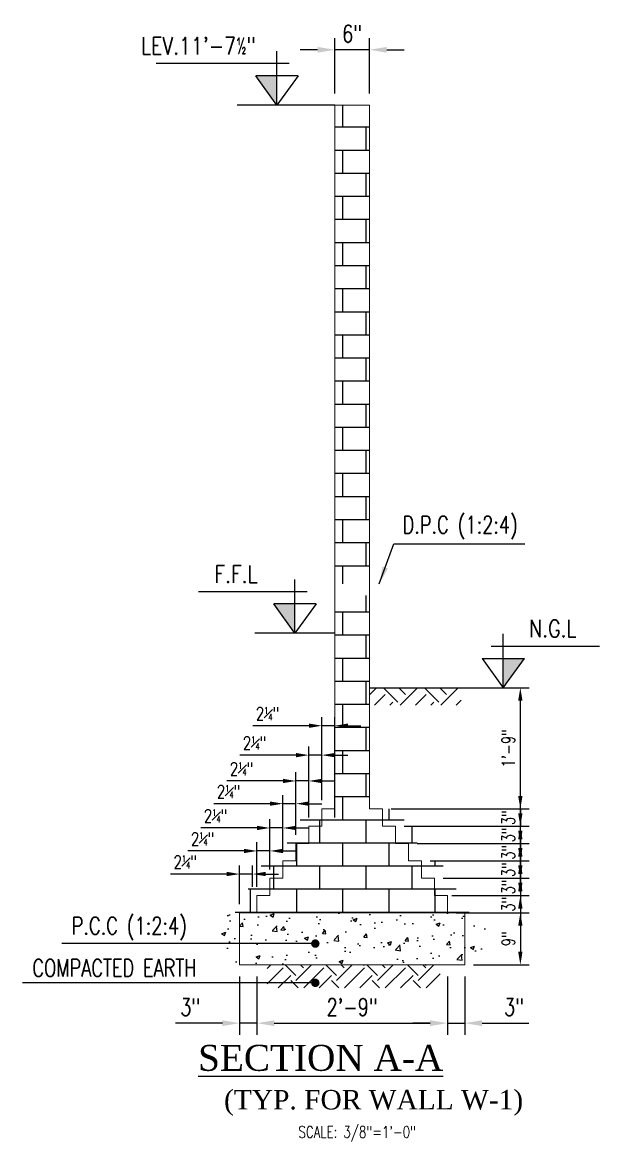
# Model space of a CAD drawing. Header units: inches. Extents: x 295786 to 300745, y 68261 to 70432.
# Drawn here: x 297515.7 to 297615.7, y 69562.4 to 69756.3 of the extents above; entities that cross this region are included whole.
import ezdxf

# ---------------------------------------------------------------- set-up
doc = ezdxf.new("R2010")
doc.units = ezdxf.units.IN
doc.header["$MEASUREMENT"] = 0
for name, color, linetype in [('A-TYP-DIM', 1, 'Continuous'), ('A-TYP-H-TEXT', 2, 'Continuous'), ('A-TYP-ST-LEVEL', 1, 'Continuous'), ('DIM', 7, 'Continuous'), ('HT', 9, 'Continuous')]:
    doc.layers.add(name, color=color, linetype=linetype)
doc.layers.add('Layer1', color=3, linetype='Continuous', lineweight=9)
doc.styles.add('HADINGS', font='times.ttf')
doc.styles.add('rizwan', font='romans.shx', dxfattribs={"width": 0.75})
doc.styles.add('STYLE4', font='romans.shx')
doc.dimstyles.new('STYLE-64', dxfattribs={"dimscale": 64, "dimtxt": 0.09375, "dimasz": 0.09375, "dimexe": 0.0625, "dimexo": 0.0625, "dimgap": 0.03125, "dimtad": 1, "dimzin": 3, "dimdsep": 46, "dimlunit": 4, "dimtxsty": 'rizwan', "dimcen": 0.125, "dimdle": 4, "dimclrd": 1, "dimclre": 1, "dimclrt": 2, "dimadec": 0, "dimazin": 0, "dimtfac": 0.5, "dimtix": 1, "dimtmove": 2, "dimatfit": 3, "dimfxl": 0, "dimfrac": 1, "dimtolj": 1, "dimtzin": 3, "dimarcsym": 0})

# ---------------------------------------------------------------- blocks, each defined once
blk = doc.blocks.new('*D49')
at = {"layer": 'Defpoints', "color": 0, "transparency": 16777216}
for p in [(297592.37, 69602.04), (297592.37, 69593.04), (297602.01, 69593.04)]:
    blk.add_point(p, dxfattribs=at)
at = {"layer": 'DIM', "color": 1, "lineweight": -2, "transparency": 16777216}
for p, q in [((297593.87, 69602.04), (297603.51, 69602.04)), ((297602.01, 69599.79), (297602.01, 69595.29)), ((297593.87, 69593.04), (297603.51, 69593.04))]:
    blk.add_line(p, q, dxfattribs=at)
at = {"layer": 'DIM', "color": 1, "transparency": 16777216}
for points in [[(297601.63, 69599.79), (297602.38, 69599.79), (297602.01, 69602.04)], [(297601.63, 69595.29), (297602.38, 69595.29), (297602.01, 69593.04)]]:
    blk.add_solid(points, dxfattribs=at)
at = {"layer": 'DIM', "color": 2, "transparency": 16777216, "insert": (297599.92, 69597.54), "char_height": 2.25, "attachment_point": 5, "rotation": 90, "style": 'rizwan'}
blk.add_mtext('\\A1;9"', dxfattribs=at)
blk = doc.blocks.new('*D50')
at = {"layer": 'Defpoints', "color": 0, "transparency": 16777216}
for p in [(297569.87, 69634.45), (297567.62, 69620.04), (297569.87, 69617.04)]:
    blk.add_point(p, dxfattribs=at)
at = {"layer": 'DIM', "color": 1, "lineweight": -2, "transparency": 16777216}
for p, q in [((297565.37, 69634.45), (297555.63, 69634.45)), ((297567.62, 69621.54), (297567.62, 69635.95)), ((297569.87, 69634.45), (297567.62, 69634.45)), ((297569.87, 69618.54), (297569.87, 69635.95)), ((297572.12, 69634.45), (297574.37, 69634.45))]:
    blk.add_line(p, q, dxfattribs=at)
at = {"layer": 'DIM', "color": 1, "transparency": 16777216}
for points in [[(297565.37, 69634.83), (297565.37, 69634.08), (297567.62, 69634.45)], [(297572.12, 69634.83), (297572.12, 69634.08), (297569.87, 69634.45)]]:
    blk.add_solid(points, dxfattribs=at)
at = {"layer": 'DIM', "color": 2, "transparency": 16777216, "insert": (297558.2, 69636.54), "char_height": 2.25, "attachment_point": 5, "style": 'rizwan'}
blk.add_mtext('\\A1;2{\\H0.500000x;\\S1#4;}"', dxfattribs=at)
blk = doc.blocks.new('*D51')
at = {"layer": 'Defpoints', "color": 0, "transparency": 16777216}
for p in [(297569.87, 69751.54), (297569.87, 69741.98), (297575.87, 69741.98)]:
    blk.add_point(p, dxfattribs=at)
at = {"layer": 'DIM', "color": 1, "lineweight": -2, "transparency": 16777216}
for p, q in [((297569.87, 69743.98), (297569.87, 69753.54)), ((297575.87, 69743.98), (297575.87, 69753.54)), ((297566.87, 69751.54), (297563.87, 69751.54)), ((297575.87, 69751.54), (297569.87, 69751.54)), ((297578.87, 69751.54), (297581.87, 69751.54))]:
    blk.add_line(p, q, dxfattribs=at)
at = {"layer": 'DIM', "color": 1, "transparency": 16777216}
for points in [[(297566.87, 69752.04), (297566.87, 69751.04), (297569.87, 69751.54)], [(297578.87, 69752.04), (297578.87, 69751.04), (297575.87, 69751.54)]]:
    blk.add_solid(points, dxfattribs=at)
at = {"layer": 'DIM', "color": 2, "transparency": 16777216, "insert": (297572.87, 69754.32), "char_height": 3, "attachment_point": 5, "style": 'rizwan'}
blk.add_mtext('\\A1;6"', dxfattribs=at)
blk = doc.blocks.new('*D52')
at = {"layer": 'Defpoints', "color": 0, "transparency": 16777216}
for p in [(297580.37, 69617.04), (297602.01, 69617.04), (297582.62, 69614.04)]:
    blk.add_point(p, dxfattribs=at)
at = {"layer": 'DIM', "color": 1, "lineweight": -2, "transparency": 16777216}
for p, q in [((297602.01, 69619.29), (297602.01, 69621.54)), ((297581.87, 69617.04), (297603.51, 69617.04)), ((297602.01, 69614.04), (297602.01, 69617.04)), ((297584.12, 69614.04), (297603.51, 69614.04)), ((297602.01, 69611.79), (297602.01, 69609.54))]:
    blk.add_line(p, q, dxfattribs=at)
at = {"layer": 'DIM', "color": 1, "transparency": 16777216}
for points in [[(297601.63, 69619.29), (297602.38, 69619.29), (297602.01, 69617.04)], [(297601.63, 69611.79), (297602.38, 69611.79), (297602.01, 69614.04)]]:
    blk.add_solid(points, dxfattribs=at)
at = {"layer": 'DIM', "color": 2, "transparency": 16777216, "insert": (297599.92, 69615.54), "char_height": 2.25, "attachment_point": 5, "rotation": 90, "style": 'rizwan'}
blk.add_mtext('\\A1;3"', dxfattribs=at)
blk = doc.blocks.new('*D53')
at = {"layer": 'Defpoints', "color": 0, "transparency": 16777216}
for p in [(297578.12, 69620.04), (297580.37, 69617.04), (297602.01, 69617.04)]:
    blk.add_point(p, dxfattribs=at)
at = {"layer": 'DIM', "color": 1, "lineweight": -2, "transparency": 16777216}
for p, q in [((297602.01, 69622.29), (297602.01, 69624.54)), ((297579.62, 69620.04), (297603.51, 69620.04)), ((297602.01, 69620.04), (297602.01, 69617.04)), ((297581.87, 69617.04), (297603.51, 69617.04)), ((297602.01, 69614.79), (297602.01, 69612.54))]:
    blk.add_line(p, q, dxfattribs=at)
at = {"layer": 'DIM', "color": 1, "transparency": 16777216}
for points in [[(297601.63, 69622.29), (297602.38, 69622.29), (297602.01, 69620.04)], [(297601.63, 69614.79), (297602.38, 69614.79), (297602.01, 69617.04)]]:
    blk.add_solid(points, dxfattribs=at)
at = {"layer": 'DIM', "color": 2, "transparency": 16777216, "insert": (297599.92, 69618.54), "char_height": 2.25, "attachment_point": 5, "rotation": 90, "style": 'rizwan'}
blk.add_mtext('\\A1;3"', dxfattribs=at)
blk = doc.blocks.new('*D54')
at = {"layer": 'Defpoints', "color": 0, "transparency": 16777216}
for p in [(297580.37, 69641.04), (297602.01, 69641.04), (297578.12, 69620.04)]:
    blk.add_point(p, dxfattribs=at)
at = {"layer": 'DIM', "color": 1, "lineweight": -2, "transparency": 16777216}
for p, q in [((297581.87, 69641.04), (297603.51, 69641.04)), ((297602.01, 69622.29), (297602.01, 69638.79)), ((297579.62, 69620.04), (297603.51, 69620.04))]:
    blk.add_line(p, q, dxfattribs=at)
at = {"layer": 'DIM', "color": 1, "transparency": 16777216}
for points in [[(297601.63, 69638.79), (297602.38, 69638.79), (297602.01, 69641.04)], [(297601.63, 69622.29), (297602.38, 69622.29), (297602.01, 69620.04)]]:
    blk.add_solid(points, dxfattribs=at)
at = {"layer": 'DIM', "color": 2, "transparency": 16777216, "insert": (297599.92, 69630.54), "char_height": 2.25, "attachment_point": 5, "rotation": 90, "style": 'rizwan'}
blk.add_mtext('\\A1;1\'-9"', dxfattribs=at)
blk = doc.blocks.new('*D55')
at = {"layer": 'Defpoints', "color": 0, "transparency": 16777216}
for p in [(297565.37, 69629.36), (297567.62, 69620.04), (297565.37, 69617.04)]:
    blk.add_point(p, dxfattribs=at)
at = {"layer": 'DIM', "color": 1, "lineweight": -2, "transparency": 16777216}
for p, q in [((297565.37, 69618.54), (297565.37, 69630.86)), ((297567.62, 69621.54), (297567.62, 69630.86)), ((297563.12, 69629.36), (297553.38, 69629.36)), ((297567.62, 69629.36), (297565.37, 69629.36)), ((297569.87, 69629.36), (297572.12, 69629.36))]:
    blk.add_line(p, q, dxfattribs=at)
at = {"layer": 'DIM', "color": 1, "transparency": 16777216}
for points in [[(297563.12, 69629.73), (297563.12, 69628.98), (297565.37, 69629.36)], [(297569.87, 69629.73), (297569.87, 69628.98), (297567.62, 69629.36)]]:
    blk.add_solid(points, dxfattribs=at)
at = {"layer": 'DIM', "color": 2, "transparency": 16777216, "insert": (297555.95, 69631.44), "char_height": 2.25, "attachment_point": 5, "style": 'rizwan'}
blk.add_mtext('\\A1;2{\\H0.500000x;\\S1#4;}"', dxfattribs=at)
blk = doc.blocks.new('*D56')
at = {"layer": 'Defpoints', "color": 0, "transparency": 16777216}
for p in [(297582.62, 69614.04), (297588.62, 69611.04), (297602.01, 69611.04)]:
    blk.add_point(p, dxfattribs=at)
at = {"layer": 'DIM', "color": 1, "lineweight": -2, "transparency": 16777216}
for p, q in [((297602.01, 69616.29), (297602.01, 69618.54)), ((297584.12, 69614.04), (297603.51, 69614.04)), ((297602.01, 69614.04), (297602.01, 69611.04)), ((297590.12, 69611.04), (297603.51, 69611.04)), ((297602.01, 69608.79), (297602.01, 69606.54))]:
    blk.add_line(p, q, dxfattribs=at)
at = {"layer": 'DIM', "color": 1, "transparency": 16777216}
for points in [[(297601.63, 69616.29), (297602.38, 69616.29), (297602.01, 69614.04)], [(297601.63, 69608.79), (297602.38, 69608.79), (297602.01, 69611.04)]]:
    blk.add_solid(points, dxfattribs=at)
at = {"layer": 'DIM', "color": 2, "transparency": 16777216, "insert": (297599.92, 69612.54), "char_height": 2.25, "attachment_point": 5, "rotation": 90, "style": 'rizwan'}
blk.add_mtext('\\A1;3"', dxfattribs=at)
blk = doc.blocks.new('*D57')
at = {"layer": 'Defpoints', "color": 0, "transparency": 16777216}
for p in [(297556.37, 69593.04), (297589.37, 69593.04), (297589.37, 69582.93)]:
    blk.add_point(p, dxfattribs=at)
at = {"layer": 'DIM', "color": 1, "lineweight": -2, "transparency": 16777216}
for p, q in [((297556.37, 69591.04), (297556.37, 69580.93)), ((297589.37, 69591.04), (297589.37, 69580.93)), ((297559.37, 69582.93), (297586.37, 69582.93))]:
    blk.add_line(p, q, dxfattribs=at)
at = {"layer": 'DIM', "color": 1, "transparency": 16777216}
for points in [[(297559.37, 69583.43), (297559.37, 69582.43), (297556.37, 69582.93)], [(297586.37, 69583.43), (297586.37, 69582.43), (297589.37, 69582.93)]]:
    blk.add_solid(points, dxfattribs=at)
at = {"layer": 'DIM', "color": 2, "transparency": 16777216, "insert": (297572.87, 69585.71), "char_height": 3, "attachment_point": 5, "style": 'rizwan'}
blk.add_mtext('\\A1;2\'-9"', dxfattribs=at)
blk = doc.blocks.new('*D58')
at = {"layer": 'Defpoints', "color": 0, "transparency": 16777216}
for p in [(297565.37, 69624.88), (297565.37, 69617.04), (297563.12, 69614.04)]:
    blk.add_point(p, dxfattribs=at)
at = {"layer": 'DIM', "color": 1, "lineweight": -2, "transparency": 16777216}
for p, q in [((297560.87, 69624.88), (297551.13, 69624.88)), ((297563.12, 69615.54), (297563.12, 69626.38)), ((297565.37, 69624.88), (297563.12, 69624.88)), ((297565.37, 69618.54), (297565.37, 69626.38)), ((297567.62, 69624.88), (297569.87, 69624.88))]:
    blk.add_line(p, q, dxfattribs=at)
at = {"layer": 'DIM', "color": 1, "transparency": 16777216}
for points in [[(297560.87, 69625.26), (297560.87, 69624.51), (297563.12, 69624.88)], [(297567.62, 69625.26), (297567.62, 69624.51), (297565.37, 69624.88)]]:
    blk.add_solid(points, dxfattribs=at)
at = {"layer": 'DIM', "color": 2, "transparency": 16777216, "insert": (297553.7, 69626.97), "char_height": 2.25, "attachment_point": 5, "style": 'rizwan'}
blk.add_mtext('\\A1;2{\\H0.500000x;\\S1#4;}"', dxfattribs=at)
blk = doc.blocks.new('*D59')
at = {"layer": 'Defpoints', "color": 0, "transparency": 16777216}
for p in [(297584.87, 69611.04), (297588.62, 69608.04), (297602.01, 69608.04)]:
    blk.add_point(p, dxfattribs=at)
at = {"layer": 'DIM', "color": 1, "lineweight": -2, "transparency": 16777216}
for p, q in [((297602.01, 69613.29), (297602.01, 69615.54)), ((297586.37, 69611.04), (297603.51, 69611.04)), ((297602.01, 69611.04), (297602.01, 69608.04)), ((297590.12, 69608.04), (297603.51, 69608.04)), ((297602.01, 69605.79), (297602.01, 69603.54))]:
    blk.add_line(p, q, dxfattribs=at)
at = {"layer": 'DIM', "color": 1, "transparency": 16777216}
for points in [[(297601.63, 69613.29), (297602.38, 69613.29), (297602.01, 69611.04)], [(297601.63, 69605.79), (297602.38, 69605.79), (297602.01, 69608.04)]]:
    blk.add_solid(points, dxfattribs=at)
at = {"layer": 'DIM', "color": 2, "transparency": 16777216, "insert": (297599.92, 69609.54), "char_height": 2.25, "attachment_point": 5, "rotation": 90, "style": 'rizwan'}
blk.add_mtext('\\A1;3"', dxfattribs=at)
blk = doc.blocks.new('*D60')
at = {"layer": 'Defpoints', "color": 0, "transparency": 16777216}
for p in [(297587.12, 69608.04), (297588.62, 69605.04), (297602.01, 69605.04)]:
    blk.add_point(p, dxfattribs=at)
at = {"layer": 'DIM', "color": 1, "lineweight": -2, "transparency": 16777216}
for p, q in [((297602.01, 69610.29), (297602.01, 69612.54)), ((297588.62, 69608.04), (297603.51, 69608.04)), ((297602.01, 69608.04), (297602.01, 69605.04)), ((297590.12, 69605.04), (297603.51, 69605.04)), ((297602.01, 69602.79), (297602.01, 69600.54))]:
    blk.add_line(p, q, dxfattribs=at)
at = {"layer": 'DIM', "color": 1, "transparency": 16777216}
for points in [[(297601.63, 69610.29), (297602.38, 69610.29), (297602.01, 69608.04)], [(297601.63, 69602.79), (297602.38, 69602.79), (297602.01, 69605.04)]]:
    blk.add_solid(points, dxfattribs=at)
at = {"layer": 'DIM', "color": 2, "transparency": 16777216, "insert": (297599.92, 69606.54), "char_height": 2.25, "attachment_point": 5, "rotation": 90, "style": 'rizwan'}
blk.add_mtext('\\A1;3"', dxfattribs=at)
blk = doc.blocks.new('*D61')
at = {"layer": 'Defpoints', "color": 0, "transparency": 16777216}
for p in [(297589.37, 69605.04), (297589.37, 69602.04), (297602.01, 69602.04)]:
    blk.add_point(p, dxfattribs=at)
at = {"layer": 'DIM', "color": 1, "lineweight": -2, "transparency": 16777216}
for p, q in [((297602.01, 69607.29), (297602.01, 69609.54)), ((297590.87, 69605.04), (297603.51, 69605.04)), ((297602.01, 69605.04), (297602.01, 69602.04)), ((297590.87, 69602.04), (297603.51, 69602.04)), ((297602.01, 69599.79), (297602.01, 69597.54))]:
    blk.add_line(p, q, dxfattribs=at)
at = {"layer": 'DIM', "color": 1, "transparency": 16777216}
for points in [[(297601.63, 69607.29), (297602.38, 69607.29), (297602.01, 69605.04)], [(297601.63, 69599.79), (297602.38, 69599.79), (297602.01, 69602.04)]]:
    blk.add_solid(points, dxfattribs=at)
at = {"layer": 'DIM', "color": 2, "transparency": 16777216, "insert": (297599.92, 69603.54), "char_height": 2.25, "attachment_point": 5, "rotation": 90, "style": 'rizwan'}
blk.add_mtext('\\A1;3"', dxfattribs=at)
blk = doc.blocks.new('*D62')
at = {"layer": 'Defpoints', "color": 0, "transparency": 16777216}
for p in [(297589.37, 69593.04), (297592.37, 69593.04), (297589.37, 69582.93)]:
    blk.add_point(p, dxfattribs=at)
at = {"layer": 'DIM', "color": 1, "lineweight": -2, "transparency": 16777216}
for p, q in [((297589.37, 69591.04), (297589.37, 69580.93)), ((297592.37, 69591.04), (297592.37, 69580.93)), ((297586.37, 69582.93), (297583.37, 69582.93)), ((297589.37, 69582.93), (297592.37, 69582.93)), ((297595.37, 69582.93), (297603.47, 69582.93))]:
    blk.add_line(p, q, dxfattribs=at)
at = {"layer": 'DIM', "color": 1, "transparency": 16777216}
for points in [[(297586.37, 69583.43), (297586.37, 69582.43), (297589.37, 69582.93)], [(297595.37, 69583.43), (297595.37, 69582.43), (297592.37, 69582.93)]]:
    blk.add_solid(points, dxfattribs=at)
at = {"layer": 'DIM', "color": 2, "transparency": 16777216, "insert": (297600.92, 69585.71), "char_height": 3, "attachment_point": 5, "style": 'rizwan'}
blk.add_mtext('\\A1;3"', dxfattribs=at)
blk = doc.blocks.new('*D63')
at = {"layer": 'Defpoints', "color": 0, "transparency": 16777216}
for p in [(297553.37, 69593.04), (297556.37, 69593.04), (297556.37, 69582.93)]:
    blk.add_point(p, dxfattribs=at)
at = {"layer": 'DIM', "color": 1, "lineweight": -2, "transparency": 16777216}
for p, q in [((297553.37, 69591.04), (297553.37, 69580.93)), ((297556.37, 69591.04), (297556.37, 69580.93)), ((297550.37, 69582.93), (297542.26, 69582.93)), ((297556.37, 69582.93), (297553.37, 69582.93)), ((297559.37, 69582.93), (297562.37, 69582.93))]:
    blk.add_line(p, q, dxfattribs=at)
at = {"layer": 'DIM', "color": 1, "transparency": 16777216}
for points in [[(297550.37, 69583.43), (297550.37, 69582.43), (297553.37, 69582.93)], [(297559.37, 69583.43), (297559.37, 69582.43), (297556.37, 69582.93)]]:
    blk.add_solid(points, dxfattribs=at)
at = {"layer": 'DIM', "color": 2, "transparency": 16777216, "insert": (297544.81, 69585.71), "char_height": 3, "attachment_point": 5, "style": 'rizwan'}
blk.add_mtext('\\A1;3"', dxfattribs=at)
blk = doc.blocks.new('*D64')
at = {"layer": 'Defpoints', "color": 0, "transparency": 16777216}
for p in [(297563.12, 69620.95), (297563.12, 69614.04), (297560.87, 69611.04)]:
    blk.add_point(p, dxfattribs=at)
at = {"layer": 'DIM', "color": 1, "lineweight": -2, "transparency": 16777216}
for p, q in [((297558.62, 69620.95), (297548.88, 69620.95)), ((297560.87, 69612.54), (297560.87, 69622.45)), ((297563.12, 69620.95), (297560.87, 69620.95)), ((297563.12, 69615.54), (297563.12, 69622.45)), ((297565.37, 69620.95), (297567.62, 69620.95))]:
    blk.add_line(p, q, dxfattribs=at)
at = {"layer": 'DIM', "color": 1, "transparency": 16777216}
for points in [[(297558.62, 69621.33), (297558.62, 69620.58), (297560.87, 69620.95)], [(297565.37, 69621.33), (297565.37, 69620.58), (297563.12, 69620.95)]]:
    blk.add_solid(points, dxfattribs=at)
at = {"layer": 'DIM', "color": 2, "transparency": 16777216, "insert": (297551.45, 69623.04), "char_height": 2.25, "attachment_point": 5, "style": 'rizwan'}
blk.add_mtext('\\A1;2{\\H0.500000x;\\S1#4;}"', dxfattribs=at)
blk = doc.blocks.new('*D65')
at = {"layer": 'Defpoints', "color": 0, "transparency": 16777216}
for p in [(297560.87, 69616.74), (297560.87, 69611.04), (297558.62, 69608.04)]:
    blk.add_point(p, dxfattribs=at)
at = {"layer": 'DIM', "color": 1, "lineweight": -2, "transparency": 16777216}
for p, q in [((297558.62, 69609.54), (297558.62, 69618.24)), ((297560.87, 69612.54), (297560.87, 69618.24)), ((297556.37, 69616.74), (297546.63, 69616.74)), ((297560.87, 69616.74), (297558.62, 69616.74)), ((297563.12, 69616.74), (297565.37, 69616.74))]:
    blk.add_line(p, q, dxfattribs=at)
at = {"layer": 'DIM', "color": 1, "transparency": 16777216}
for points in [[(297556.37, 69617.12), (297556.37, 69616.37), (297558.62, 69616.74)], [(297563.12, 69617.12), (297563.12, 69616.37), (297560.87, 69616.74)]]:
    blk.add_solid(points, dxfattribs=at)
at = {"layer": 'DIM', "color": 2, "transparency": 16777216, "insert": (297549.2, 69618.83), "char_height": 2.25, "attachment_point": 5, "style": 'rizwan'}
blk.add_mtext('\\A1;2{\\H0.500000x;\\S1#4;}"', dxfattribs=at)
blk = doc.blocks.new('*D66')
at = {"layer": 'Defpoints', "color": 0, "transparency": 16777216}
for p in [(297558.62, 69612.76), (297558.62, 69608.04), (297556.37, 69605.04)]:
    blk.add_point(p, dxfattribs=at)
at = {"layer": 'DIM', "color": 1, "lineweight": -2, "transparency": 16777216}
for p, q in [((297556.37, 69606.54), (297556.37, 69614.26)), ((297558.62, 69609.54), (297558.62, 69614.26)), ((297554.12, 69612.76), (297544.38, 69612.76)), ((297558.62, 69612.76), (297556.37, 69612.76)), ((297560.87, 69612.76), (297563.12, 69612.76))]:
    blk.add_line(p, q, dxfattribs=at)
at = {"layer": 'DIM', "color": 1, "transparency": 16777216}
for points in [[(297554.12, 69613.13), (297554.12, 69612.38), (297556.37, 69612.76)], [(297560.87, 69613.13), (297560.87, 69612.38), (297558.62, 69612.76)]]:
    blk.add_solid(points, dxfattribs=at)
at = {"layer": 'DIM', "color": 2, "transparency": 16777216, "insert": (297546.95, 69614.85), "char_height": 2.25, "attachment_point": 5, "style": 'rizwan'}
blk.add_mtext('\\A1;2{\\H0.500000x;\\S1#4;}"', dxfattribs=at)
blk = doc.blocks.new('*D67')
at = {"layer": 'Defpoints', "color": 0, "transparency": 16777216}
for p in [(297555.62, 69608.76), (297555.62, 69605.04), (297553.37, 69602.04)]:
    blk.add_point(p, dxfattribs=at)
at = {"layer": 'DIM', "color": 1, "lineweight": -2, "transparency": 16777216}
for p, q in [((297553.37, 69603.54), (297553.37, 69610.26)), ((297555.62, 69606.54), (297555.62, 69610.26)), ((297551.12, 69608.76), (297541.38, 69608.76)), ((297555.62, 69608.76), (297553.37, 69608.76)), ((297557.87, 69608.76), (297560.12, 69608.76))]:
    blk.add_line(p, q, dxfattribs=at)
at = {"layer": 'DIM', "color": 1, "transparency": 16777216}
for points in [[(297551.12, 69609.14), (297551.12, 69608.39), (297553.37, 69608.76)], [(297557.87, 69609.14), (297557.87, 69608.39), (297555.62, 69608.76)]]:
    blk.add_solid(points, dxfattribs=at)
at = {"layer": 'DIM', "color": 2, "transparency": 16777216, "insert": (297543.95, 69610.85), "char_height": 2.25, "attachment_point": 5, "style": 'rizwan'}
blk.add_mtext('\\A1;2{\\H0.500000x;\\S1#4;}"', dxfattribs=at)

msp = doc.modelspace()

# ---------------------------------------------------------------- hatches: boundary and pattern name
at = {"layer": 'A-TYP-ST-LEVEL', "linetype": 'Continuous', "ltscale": 1.5}
for points in [[(297556.17963428, 69747.04026223), (297559.83892279, 69747.04026223), (297559.83892279, 69741.97764677)], [(297559.28499331, 69655.54026223), (297562.94428182, 69655.54026223), (297562.94428182, 69650.47764677)], [(297602.71556798, 69646.10181427), (297599.05627947, 69646.10181427), (297599.05627947, 69641.0391988)]]:
    msp.add_hatch(color=1, dxfattribs=at).paths.add_polyline_path(points)
at = {"layer": 'HT'}
h = msp.add_hatch(dxfattribs=at)
h.set_pattern_fill('BRICK', color=256, scale=16)
h.set_pattern_definition([(7e-13, (347.263, -8677.8268), (-5e-14, 4), []), (90, (347.263, -8677.827), (-8, -1e-13), [4, -4]), (90, (351.263, -8677.827), (-8, -1e-13), [-4, 4])])
h.paths.add_polyline_path([(297569.86740295, 69659.0391988), (297575.86740295, 69659.0391988), (297575.86740295, 69741.97764677), (297569.86740295, 69741.97764677)])
h.paths.add_polyline_path([(297569.86740295, 69620.0391988), (297563.86740295, 69620.0391988), (297563.86740295, 69617.0391988), (297561.61740295, 69617.0391988), (297561.61740295, 69614.0391988), (297559.36740295, 69614.0391988), (297559.36740295, 69611.0391988), (297557.11740295, 69611.0391988), (297557.11740295, 69608.0391988), (297554.86740295, 69608.0391988), (297554.86740295, 69605.0391988), (297552.61740295, 69605.0391988), (297552.61740295, 69602.0391988), (297593.11740295, 69602.0391988), (297593.11740295, 69605.0391988), (297590.86740295, 69605.0391988), (297590.86740295, 69608.0391988), (297588.61740295, 69608.0391988), (297588.61740295, 69611.0391988), (297586.36740295, 69611.0391988), (297586.36740295, 69614.0391988), (297584.11740295, 69614.0391988), (297584.11740295, 69617.0391988), (297581.86740295, 69617.0391988), (297581.86740295, 69620.0391988), (297575.86740295, 69620.0391988), (297575.86740295, 69657.0391988), (297569.86740295, 69657.0391988)])
h = msp.add_hatch(dxfattribs=at)
h.set_pattern_fill('EARTH', color=256, scale=20, angle=45)
h.set_pattern_definition([(45, (4940.242, -8521.4963), (-9e-14, 7.07106781), [5, -5]), (45, (4938.916, -8520.1705), (-9e-14, 7.07106781), [5, -5]), (45, (4937.59, -8518.8447), (-9e-14, 7.07106781), [5, -5]), (135, (4937.59, -8517.961), (-7.07106781, -9e-14), [5, -5]), (135, (4938.916, -8516.635), (-7.07106781, -9e-14), [5, -5]), (135, (4940.242, -8515.309), (-7.07106781, -9e-14), [5, -5])])
h.paths.add_polyline_path([(297591.74038588, 69641.0391988), (297575.86740295, 69641.0391988), (297575.86740295, 69638.0391988), (297591.74038588, 69638.0391988)])
h = msp.add_hatch(dxfattribs=at)
h.set_pattern_fill('AR-CONC', color=256)
h.set_pattern_definition([(50, (4943.742, -8533.4963), (7.17260183, -0.62752135), [0.75, -8.25]), (355, (4943.742, -8533.496), (-1.38751334, 7.52192134), [0.6, -6.6]), (100.4514445, (4944.3395, -8533.5486), (5.78508847, 6.89439991), [0.63740192, -7.01142112]), (46.1842, (4943.742, -8531.496), (10.6724133, -1.6551928), [1.125, -12.375]), (96.6356355, (4944.631, -8531.634), (9.34661946, 9.741186), [0.95610342, -10.5171376]), (351.184164, (4943.742, -8531.496), (9.34661945, 9.741186), [0.9, -9.9]), (21, (4944.742, -8531.9963), (5.96907052, -4.02618891), [0.75, -8.25]), (326, (4944.742, -8531.996), (2.43315332, 7.25150045), [0.6, -6.6]), (71.4514447, (4945.239, -8532.332), (8.40222377, 3.22531153), [0.6374019, -7.01142112]), (37.5, (4943.7418, -8533.4963), (0.121598553, 3.328938538), [0, -6.52, 0, -6.7, 0, -6.625]), (7.5, (4943.7418, -8533.4963), (2.630695374, 3.94411712), [0, -3.82, 0, -6.37, 0, -2.525]), (327.5, (4941.5118, -8533.4963), (5.338224362, -0.225548717), [0, -2.5, 0, -7.8, 0, -10.35]), (317.5, (4940.512, -8533.4963), (5.83186169, 1.00104982), [0, -3.25, 0, -5.18, 0, -7.35])])
h.paths.add_polyline_path([(297596.11740295, 69602.0391988), (297549.61740295, 69602.0391988), (297549.61740295, 69593.0391988), (297596.11740295, 69593.0391988)])
h = msp.add_hatch(dxfattribs=at)
h.set_pattern_fill('EARTH', color=256, scale=20, angle=45)
h.set_pattern_definition([(45, (4943.742, -8533.4963), (-9e-14, 7.07106781), [5, -5]), (45, (4942.416, -8532.1705), (-9e-14, 7.07106781), [5, -5]), (45, (4941.09, -8530.8447), (-9e-14, 7.07106781), [5, -5]), (135, (4941.09, -8529.961), (-7.07106781, -9e-14), [5, -5]), (135, (4942.416, -8528.635), (-7.07106781, -9e-14), [5, -5]), (135, (4943.742, -8527.309), (-7.07106781, -9e-14), [5, -5])])
h.paths.add_polyline_path([(297588.11740295, 69593.0391988), (297558.11740295, 69593.0391988), (297558.11740295, 69589.0391988), (297588.11740295, 69589.0391988)])

# ---------------------------------------------------------------- linework, layer by layer
at = {"layer": 'A-TYP-ST-LEVEL', "color": 3, "linetype": 'Continuous', "ltscale": 1.5}
for p, q in [((297559.83892279, 69741.97764677), (297559.83892279, 69751.30692919)), ((297561.97225627, 69749.17359571), (297538.90683728, 69749.17359571)), ((297563.4982113, 69747.04026223), (297556.17963428, 69747.04026223)), ((297563.4982113, 69747.04026223), (297559.83892279, 69741.97764677)), ((297562.94428182, 69650.47764677), (297562.94428182, 69659.80692919)), ((297565.0776153, 69657.67359571), (297546.25647443, 69657.67359571)), ((297566.60357033, 69655.54026223), (297559.28499331, 69655.54026223)), ((297566.60357033, 69655.54026223), (297562.94428182, 69650.47764677)), ((297599.05627947, 69641.0391988), (297599.05627947, 69650.36848123)), ((297596.92294599, 69648.23514775), (297615.74408686, 69648.23514775)), ((297595.39699096, 69646.10181427), (297599.05627947, 69641.0391988)), ((297595.39699096, 69646.10181427), (297602.71556798, 69646.10181427))]:
    msp.add_line(p, q, dxfattribs=at)
at = {"layer": 'A-TYP-ST-LEVEL', "linetype": 'Continuous', "ltscale": 1.5}
for p, q in [((297559.83892279, 69741.97764677), (297556.17963428, 69747.04026223)), ((297562.94428182, 69650.47764677), (297559.28499331, 69655.54026223)), ((297599.05627947, 69641.0391988), (297602.71556798, 69646.10181427))]:
    msp.add_line(p, q, dxfattribs=at)
at = {"layer": 'DIM'}
for p, q in [((297569.86740295, 69741.97764677), (297552.94769992, 69741.97764677)), ((297569.86740295, 69650.47764677), (297556.0211607, 69650.47764677)), ((297575.86740295, 69641.0391988), (297603.55988745, 69641.0391988))]:
    msp.add_line(p, q, dxfattribs=at)
at = {"layer": 'Layer1'}
for p, q in [((297575.86740295, 69741.97764677), (297569.86740295, 69741.97764677)), ((297569.86740295, 69620.0391988), (297569.86740295, 69741.97764677)), ((297575.86740295, 69620.0391988), (297575.86740295, 69741.97764677)), ((297567.61740295, 69617.0391988), (297567.61740295, 69620.0391988)), ((297567.61740295, 69620.0391988), (297569.86740295, 69620.0391988)), ((297578.11740295, 69620.0391988), (297575.86740295, 69620.0391988)), ((297578.11740295, 69617.0391988), (297578.11740295, 69620.0391988)), ((297565.36740295, 69614.0391988), (297565.36740295, 69617.0391988)), ((297565.36740295, 69617.0391988), (297567.61740295, 69617.0391988)), ((297580.36740295, 69617.0391988), (297578.11740295, 69617.0391988)), ((297580.36740295, 69614.0391988), (297580.36740295, 69617.0391988))]:
    msp.add_line(p, q, dxfattribs=at)
for points in [[(297565.36740295, 69614.0391988), (297563.11740295, 69614.0391988), (297563.11740295, 69611.0391988)], [(297580.36740295, 69614.0391988), (297582.61740295, 69614.0391988), (297582.61740295, 69611.0391988)], [(297563.11740295, 69611.0391988), (297560.86740295, 69611.0391988), (297560.86740295, 69608.0391988)], [(297582.61740295, 69611.0391988), (297584.86740295, 69611.0391988), (297584.86740295, 69608.0391988)], [(297560.86740295, 69608.0391988), (297558.61740295, 69608.0391988), (297558.61740295, 69605.0391988)], [(297584.86740295, 69608.0391988), (297587.11740295, 69608.0391988), (297587.11740295, 69605.0391988)], [(297558.61740295, 69605.0391988), (297556.36740295, 69605.0391988), (297556.36740295, 69602.0391988)], [(297587.11740295, 69605.0391988), (297589.36740295, 69605.0391988), (297589.36740295, 69602.0391988)]]:
    msp.add_lwpolyline(points, dxfattribs=at)
msp.add_lwpolyline([(297553.36740295, 69602.0391988), (297592.36740295, 69602.0391988), (297592.36740295, 69593.0391988), (297553.36740295, 69593.0391988)], close=True, dxfattribs=at)

# ---------------------------------------------------------------- texts
at = {"layer": 'A-TYP-H-TEXT', "color": 3, "style": 'HADINGS'}
msp.add_text('(TYP. FOR WALL W-1)', height=3.375, dxfattribs=at).set_placement((297550.67098971, 69567.98122184, 47.08862892))
at = {"layer": 'A-TYP-H-TEXT', "style": 'rizwan', "width": 0.75}
msp.add_text('SCALE: 3/8"=1\'-0"', height=2, dxfattribs=at).set_placement((297563.56257102, 69563.07566396, 109.87346747))
at = {"layer": 'A-TYP-H-TEXT', "color": 3, "insert": (297588.6488864, 69579.17032434, 47.08862892), "char_height": 4.5, "width": 51.0552421323, "attachment_point": 3, "style": 'HADINGS'}
msp.add_mtext('{\\LSECTION A-A}', dxfattribs=at)
at = {"layer": 'A-TYP-ST-LEVEL', "color": 2, "style": 'STYLE4', "width": 0.8}
for s, height, p in [('LEV.11\'-7½"', 2.9999999946, (297536.29145696, 69750.72319075)), ('F.F.L', 2.999999995, (297548.9901233, 69659.22319075)), ('N.G.L', 2.999999995, (297603.52472373, 69649.78474279))]:
    msp.add_text(s, height=height, dxfattribs=at).set_placement(p)
at = {"layer": 'DIM', "color": 2, "char_height": 3, "attachment_point": 5, "style": 'rizwan'}
for s, insert in [('\\A1;D.P.C (1:2:4)', (297591.58514261, 69668.7657973)), ('\\A1;P.C.C (1:2:4)', (297534.25554438, 69599.30945899)), ('\\A1;COMPACTED EARTH', (297531.67368998, 69592.50753865))]:
    msp.add_mtext(s, dxfattribs=dict(at, insert=insert))

# ---------------------------------------------------------------- dimensions: what is measured, and where the dimension line sits
at = {"layer": 'DIM', "color": 4}
for base, p1, p2, picture, middle in [((297569.86740295, 69751.53567097), (297575.86740295, 69741.97764677), (297569.86740295, 69741.97764677), '*D51', (297572.86740295, 69754.32138525)), ((297589.36740295, 69582.92740978), (297556.36740295, 69593.0391988), (297589.36740295, 69593.0391988), '*D57', (297572.86740295, 69585.71312407))]:
    dim = msp.add_linear_dim(base=base, p1=p1, p2=p2, dimstyle='STYLE-64', override={"dimscale": 32, "dimsah": 1, "dimtmove": 0}, dxfattribs=at)
    dim.commit()
    dim.dimension.update_dxf_attribs({"geometry": picture, "text_midpoint": middle})
for base, p1, p2, angle, picture, middle in [((297602.00853428, 69641.0391988), (297578.11740295, 69620.0391988), (297580.36740295, 69641.0391988), 90, '*D54', (297599.91924857, 69630.5391988)), ((297602.00853428, 69617.0391988), (297578.11740295, 69620.0391988), (297580.36740295, 69617.0391988), 270, '*D53', (297599.91924857, 69618.5391988)), ((297602.00853428, 69617.0391988), (297582.61740295, 69614.0391988), (297580.36740295, 69617.0391988), 90, '*D52', (297599.91924857, 69615.5391988)), ((297602.00853428, 69611.0391988), (297582.61740295, 69614.0391988), (297588.61740295, 69611.0391988), 270, '*D56', (297599.91924857, 69612.5391988)), ((297602.00853428, 69608.0391988), (297584.86740295, 69611.0391988), (297588.61740295, 69608.0391988), 270, '*D59', (297599.91924857, 69609.5391988)), ((297602.00853428, 69605.0391988), (297587.11740295, 69608.0391988), (297588.61740295, 69605.0391988), 270, '*D60', (297599.91924857, 69606.5391988)), ((297602.00853428, 69602.0391988), (297589.36740295, 69605.0391988), (297589.36740295, 69602.0391988), 270, '*D61', (297599.91924857, 69603.5391988)), ((297602.00853428, 69593.0391988), (297592.36740295, 69602.0391988), (297592.36740295, 69593.0391988), 270, '*D49', (297599.91924857, 69597.5391988))]:
    dim = msp.add_linear_dim(base=base, p1=p1, p2=p2, angle=angle, dimstyle='STYLE-64', override={"dimscale": 24, "dimsah": 1, "dimtmove": 0}, dxfattribs=at)
    dim.commit()
    dim.dimension.update_dxf_attribs({"geometry": picture, "text_midpoint": middle})
for base, p1, p2, override, picture, middle in [((297569.86740295, 69634.45318489), (297567.61740295, 69620.0391988), (297569.86740295, 69617.0391988), {"dimscale": 24, "dimsah": 1, "dimtmove": 0}, '*D50', (297558.19776009, 69634.45318489)), ((297565.36740295, 69624.88032386), (297563.11740295, 69614.0391988), (297565.36740295, 69617.0391988), {"dimscale": 24, "dimsah": 1, "dimtmove": 0}, '*D58', (297553.69776009, 69624.88032386)), ((297563.11740295, 69620.95320944), (297560.86740295, 69611.0391988), (297563.11740295, 69614.0391988), {"dimscale": 24, "dimsah": 1, "dimtmove": 0}, '*D64', (297551.44776009, 69620.95320944)), ((297560.86740295, 69616.74422113), (297558.61740295, 69608.0391988), (297560.86740295, 69611.0391988), {"dimscale": 24, "dimsah": 1, "dimtmove": 0}, '*D65', (297549.19776009, 69616.74422113)), ((297558.61740295, 69612.75980959), (297556.36740295, 69605.0391988), (297558.61740295, 69608.0391988), {"dimscale": 24, "dimsah": 1, "dimtmove": 0}, '*D66', (297546.94776009, 69612.75980959)), ((297555.61740295, 69608.76354187), (297553.36740295, 69602.0391988), (297555.61740295, 69605.0391988), {"dimscale": 24, "dimsah": 1, "dimtmove": 0}, '*D67', (297543.94776009, 69608.76354187)), ((297556.36740295, 69582.92740978), (297553.36740295, 69593.0391988), (297556.36740295, 69593.0391988), {"dimscale": 32, "dimsah": 1, "dimtmove": 0}, '*D63', (297544.81383152, 69582.92740978))]:
    dim = msp.add_linear_dim(base=base, p1=p1, p2=p2, dimstyle='STYLE-64', override=override, dxfattribs=at)
    dim.commit()
    dim.dimension.update_dxf_attribs({"geometry": picture, "text_midpoint": middle, "dimtype": 160})
for base, p1, p2, override, picture, middle in [((297565.36740295, 69629.35534027), (297567.61740295, 69620.0391988), (297565.36740295, 69617.0391988), {"dimscale": 24, "dimsah": 1, "dimtmove": 0}, '*D55', (297555.94776009, 69629.35534027)), ((297589.36740295, 69582.92740978), (297592.36740295, 69593.0391988), (297589.36740295, 69593.0391988), {"dimscale": 32, "dimsah": 1, "dimtmove": 0}, '*D62', (297600.92097438, 69582.92740978))]:
    dim = msp.add_linear_dim(base=base, p1=p1, p2=p2, angle=180, dimstyle='STYLE-64', override=override, dxfattribs=at)
    dim.commit()
    dim.dimension.update_dxf_attribs({"geometry": picture, "text_midpoint": middle, "dimtype": 160})

# ---------------------------------------------------------------- leaders
at = {"layer": 'A-TYP-DIM', "ltscale": 1.5}
for points in [[(297566.48082455, 69596.71248741), (297522.54088465, 69596.71248741)], [(297566.48082455, 69589.91056706), (297515.72099962, 69589.91056706)]]:
    msp.add_leader(points, dimstyle='STYLE-64', override={"dimscale": 16, "dimtxt": 0.097656, "dimasz": 0.090909, "dimexo": 0.125, "dimdec": 0, "dimlunit": 2, "dimpost": '"', "dimtmove": 1, "dimatfit": 2, "dimldrblk": 'Dot'}, dxfattribs=at)
at = {"layer": 'DIM', "color": 4}
msp.add_leader([(297577.55754266, 69659.0391988), (297580.09464365, 69665.93409945), (297602.76359604, 69665.93409945)], dimstyle='STYLE-64', override={"dimscale": 32, "dimtmove": 0}, dxfattribs=at)

doc.saveas('drawing.dxf')
